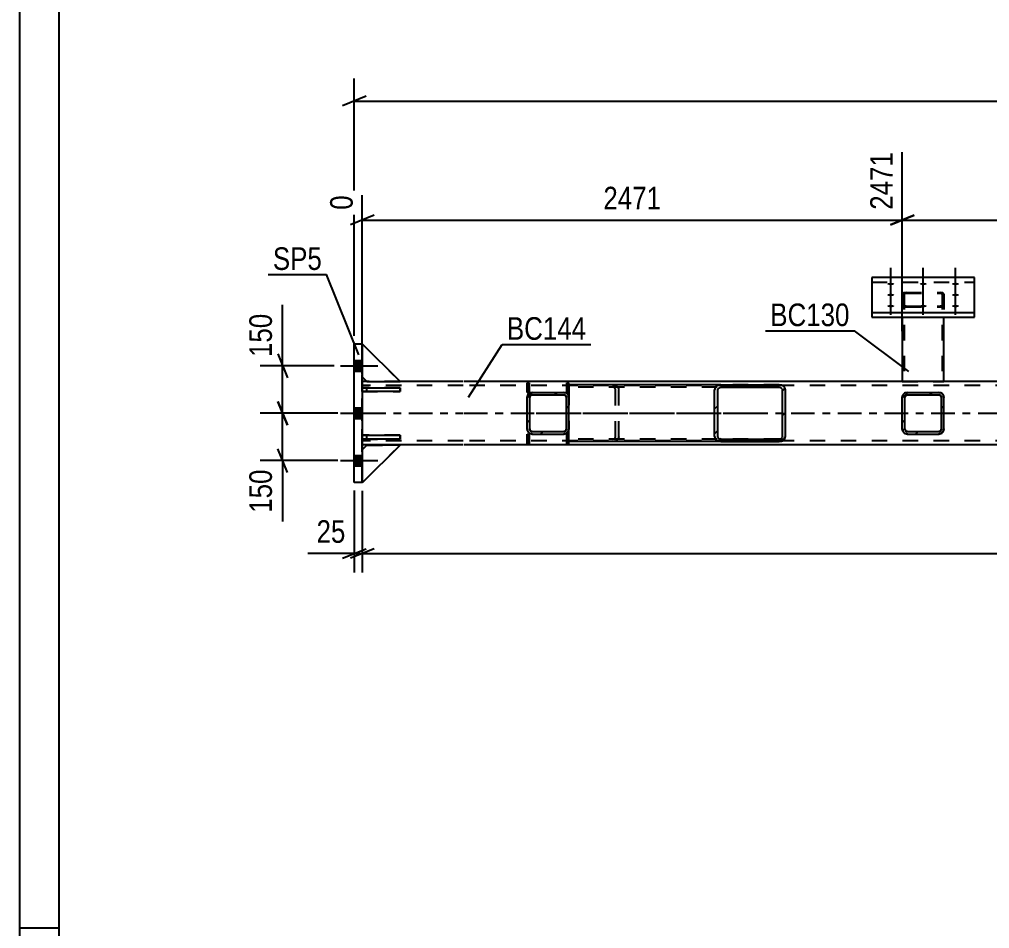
# Model space of a CAD drawing. Header units: millimetres. Extents: x -46 to 795, y -443 to 151.
# Drawn here: x -46.3 to 76.6, y -293.8 to -178.6 of the extents above; entities that cross this region are included whole.
import ezdxf

# ---------------------------------------------------------------- set-up
doc = ezdxf.new("R2010")
doc.units = ezdxf.units.MM
doc.linetypes.add('DXK_LINE_DOT2', pattern=[3.9198, 1.9599, -1.9599])
doc.linetypes.add('DXK_LINE_DOT3', pattern=[5.9187, 2.979, -0.9799, 0.9799, -0.9799])
doc.styles.add('Arial Narrow', font='ARIALN.TTF', dxfattribs={"height": 0.2})

# ---------------------------------------------------------------- blocks, each defined once
blk = doc.blocks.new('Unknown-761550593-1135')
at = {"color": 5, "linetype": 'Continuous'}
for p, q in [((-46.31, 151.28), (-46.31, -442.72)), ((-41.31, 146.28), (-41.31, -437.72)), ((-41.31, -293.72), (-46.31, -293.72))]:
    blk.add_line(p, q, dxfattribs=at)
blk = doc.blocks.new('Part-761550593-5394 - 5370')
at = {"color": 7, "linetype": 'DXK_LINE_DOT2'}
for p, q in [((65.55, -213.33), (65.52, -213.39)), ((65.52, -213.39), (65.52, -216.35)), ((65.66, -213.27), (65.55, -213.33)), ((65.81, -213.24), (65.66, -213.27)), ((65.76, -213.39), (65.78, -213.36)), ((65.76, -213.39), (65.76, -224.5)), ((65.78, -213.36), (65.83, -213.33)), ((66, -213.22), (65.81, -213.24)), ((65.83, -213.33), (65.91, -213.31)), ((65.91, -213.31), (66, -213.31)), ((66, -213.22), (70.32, -213.22)), ((66, -213.31), (70.32, -213.31)), ((70.5, -213.24), (70.32, -213.22)), ((70.32, -213.31), (70.41, -213.31)), ((70.41, -213.31), (70.49, -213.33)), ((70.49, -213.33), (70.54, -213.36)), ((70.66, -213.27), (70.5, -213.24)), ((70.54, -213.36), (70.56, -213.39)), ((70.56, -213.39), (70.56, -224.5)), ((70.76, -213.33), (70.66, -213.27)), ((70.8, -213.39), (70.76, -213.33)), ((70.8, -213.39), (70.8, -216.35)), ((65.52, -214.87), (65.55, -214.93)), ((65.55, -214.93), (65.66, -214.98)), ((65.66, -214.98), (65.81, -215.02)), ((65.78, -214.9), (65.76, -214.87)), ((65.83, -214.92), (65.78, -214.9)), ((65.81, -215.02), (66, -215.03)), ((65.91, -214.94), (65.83, -214.92)), ((66, -214.95), (65.91, -214.94)), ((66, -214.95), (70.32, -214.95)), ((66, -215.03), (70.32, -215.03)), ((70.41, -214.94), (70.32, -214.95)), ((70.32, -215.03), (70.5, -215.02)), ((70.49, -214.92), (70.41, -214.94)), ((70.54, -214.9), (70.49, -214.92)), ((70.5, -215.02), (70.66, -214.98)), ((70.56, -214.87), (70.54, -214.9)), ((70.66, -214.98), (70.76, -214.93)), ((70.76, -214.93), (70.8, -214.87)), ((65.52, -224.5), (70.8, -224.5))]:
    blk.add_line(p, q, dxfattribs=at)
at = {"color": 2, "linetype": 'Continuous'}
for p, q in [((65.52, -216.35), (65.52, -224.5)), ((70.8, -224.5), (70.8, -216.35))]:
    blk.add_line(p, q, dxfattribs=at)
blk = doc.blocks.new('Part-761550593-5396 - 5370')
at = {"linetype": 'Continuous'}
h = blk.add_hatch(dxfattribs=at)
h.set_pattern_fill('', scale=0.7, style=0, pattern_type=0)
h.set_pattern_definition([(45, (50.2324, -232.0514), (-1.57154, 1.57154), [])])
h.paths.add_polyline_path([(49.93, -232.1), (50.23, -232.05), (50.49, -231.91), (50.66, -231.71), (50.72, -231.46), (50.72, -225.54), (50.66, -225.3), (50.49, -225.09), (50.23, -224.95), (49.93, -224.9), (42.55, -224.9), (42.24, -224.95), (41.98, -225.09), (41.81, -225.3), (41.75, -225.54), (41.75, -231.46), (41.81, -231.71), (41.98, -231.91), (42.24, -232.05), (42.55, -232.1)])
h.paths.add_polyline_path([(42.39, -231.76), (42.26, -231.69), (42.18, -231.58), (42.15, -231.46), (42.15, -225.54), (42.18, -225.42), (42.26, -225.31), (42.39, -225.24), (42.55, -225.22), (49.93, -225.22), (50.08, -225.24), (50.21, -225.31), (50.3, -225.42), (50.33, -225.54), (50.33, -231.46), (50.3, -231.58), (50.21, -231.69), (50.08, -231.76), (49.93, -231.78), (42.55, -231.78)])
at = {"color": 2, "linetype": 'Continuous'}
for p, q in [((42.55, -224.9), (23.29, -224.9)), ((23.29, -225.86), (23.29, -226.5)), ((41.81, -225.3), (41.75, -225.54)), ((41.75, -231.46), (41.75, -225.54)), ((42.15, -225.54), (42.18, -225.42)), ((42.15, -231.46), (42.15, -225.54)), ((42.55, -224.9), (42.24, -224.95)), ((42.39, -225.24), (42.55, -225.22)), ((42.55, -224.9), (49.93, -224.9)), ((42.55, -225.22), (49.93, -225.22)), ((50.23, -224.95), (49.93, -224.9)), ((49.93, -225.22), (50.08, -225.24)), ((50.3, -225.42), (50.33, -225.54)), ((50.33, -231.46), (50.33, -225.54)), ((50.72, -225.54), (50.66, -225.3)), ((50.72, -231.46), (50.72, -225.54)), ((23.29, -231.14), (23.29, -230.5)), ((42.55, -232.1), (23.29, -232.1)), ((41.75, -231.46), (41.81, -231.71)), ((42.18, -231.58), (42.15, -231.46)), ((42.24, -232.05), (42.55, -232.1)), ((42.55, -231.78), (42.39, -231.76)), ((42.55, -231.78), (49.93, -231.78)), ((42.55, -232.1), (49.93, -232.1)), ((50.08, -231.76), (49.93, -231.78)), ((49.93, -232.1), (50.23, -232.05)), ((50.33, -231.46), (50.3, -231.58)), ((50.66, -231.71), (50.72, -231.46))]:
    blk.add_line(p, q, dxfattribs=at)
at = {"color": 7, "linetype": 'DXK_LINE_DOT2'}
for p, q in [((23.29, -224.9), (23.29, -225.86)), ((49.93, -225.22), (23.29, -225.22)), ((23.29, -225.54), (23.29, -230.5)), ((28.81, -224.9), (29.12, -224.95)), ((28.96, -225.24), (28.81, -225.22)), ((29.21, -225.54), (29.18, -225.42)), ((29.21, -231.46), (29.21, -225.54)), ((29.55, -225.3), (29.61, -225.54)), ((29.61, -231.46), (29.61, -225.54)), ((49.93, -224.9), (42.55, -224.9)), ((23.29, -230.5), (23.29, -226.5)), ((23.29, -232.1), (23.29, -231.14)), ((49.93, -231.78), (23.29, -231.78)), ((28.81, -231.78), (28.96, -231.76)), ((29.12, -232.05), (28.81, -232.1)), ((29.18, -231.58), (29.21, -231.46)), ((29.61, -231.46), (29.55, -231.71)), ((49.93, -232.1), (42.55, -232.1))]:
    blk.add_line(p, q, dxfattribs=at)
at = {"color": 7, "linetype": 'DXK_LINE_DOT3'}
blk.add_line((19.15, -228.5), (46.24, -228.5), dxfattribs=at)
at = {"color": 7, "linetype": 'DXK_LINE_DOT2'}
for centre, radius, start, end in [((28.86, -225.6), 0.369, 29.251, 73.2822), ((28.9, -225.66), 0.738, 29.251, 73.2822), ((28.86, -231.4), 0.369, 286.7178, 330.749), ((28.9, -231.34), 0.738, 286.7178, 330.749)]:
    blk.add_arc(centre, radius, start, end, dxfattribs=at)
at = {"color": 2, "linetype": 'Continuous'}
for centre, radius, start, end in [((42.45, -225.66), 0.738, 106.7178, 150.749), ((42.5, -225.6), 0.369, 106.7178, 150.749), ((49.97, -225.6), 0.369, 29.251, 73.2822), ((50.02, -225.66), 0.738, 29.251, 73.2822), ((42.45, -231.34), 0.738, 209.251, 253.2822), ((42.5, -231.4), 0.369, 209.251, 253.2822), ((49.97, -231.4), 0.369, 286.7178, 330.749), ((50.02, -231.34), 0.738, 286.7178, 330.749)]:
    blk.add_arc(centre, radius, start, end, dxfattribs=at)
blk = doc.blocks.new('Bolt-761550593-5380 - 5370')
at = {"linetype": 'Continuous'}
for points in [[(64.06, -212.27), (63.97, -212.27), (63.88, -212.26), (63.8, -212.24), (63.73, -212.22), (63.68, -212.2), (63.64, -212.17), (63.62, -212.14), (63.62, -212.11), (63.64, -212.08), (63.68, -212.05), (63.73, -212.02), (63.8, -212), (63.88, -211.99), (63.97, -211.98), (64.06, -211.97), (64.15, -211.98), (64.24, -211.99), (64.32, -212), (64.38, -212.02), (64.44, -212.05), (64.48, -212.08), (64.5, -212.11), (64.5, -212.14), (64.48, -212.17), (64.44, -212.2), (64.38, -212.22), (64.32, -212.24), (64.24, -212.26), (64.15, -212.27)], [(68.18, -212.27), (68.09, -212.27), (68, -212.26), (67.92, -212.24), (67.85, -212.22), (67.8, -212.2), (67.76, -212.17), (67.74, -212.14), (67.74, -212.11), (67.76, -212.08), (67.8, -212.05), (67.85, -212.02), (67.92, -212), (68, -211.99), (68.09, -211.98), (68.18, -211.97), (68.27, -211.98), (68.36, -211.99), (68.44, -212), (68.5, -212.02), (68.56, -212.05), (68.6, -212.08), (68.62, -212.11), (68.62, -212.14), (68.6, -212.17), (68.56, -212.2), (68.5, -212.22), (68.44, -212.24), (68.36, -212.26), (68.27, -212.27)], [(72.26, -212.27), (72.17, -212.27), (72.08, -212.26), (72, -212.24), (71.93, -212.22), (71.88, -212.2), (71.84, -212.17), (71.82, -212.14), (71.82, -212.11), (71.84, -212.08), (71.88, -212.05), (71.93, -212.02), (72, -212), (72.08, -211.99), (72.17, -211.98), (72.26, -211.97), (72.35, -211.98), (72.44, -211.99), (72.52, -212), (72.58, -212.02), (72.64, -212.05), (72.68, -212.08), (72.7, -212.11), (72.7, -212.14), (72.68, -212.17), (72.64, -212.2), (72.58, -212.22), (72.52, -212.24), (72.44, -212.26), (72.35, -212.27)], [(64.06, -213.67), (63.97, -213.67), (63.88, -213.66), (63.8, -213.64), (63.73, -213.62), (63.68, -213.59), (63.64, -213.57), (63.62, -213.53), (63.62, -213.5), (63.64, -213.47), (63.68, -213.44), (63.73, -213.42), (63.8, -213.4), (63.88, -213.38), (63.97, -213.37), (64.06, -213.37), (64.15, -213.37), (64.24, -213.38), (64.32, -213.4), (64.38, -213.42), (64.44, -213.44), (64.48, -213.47), (64.5, -213.5), (64.5, -213.53), (64.48, -213.57), (64.44, -213.59), (64.38, -213.62), (64.32, -213.64), (64.24, -213.66), (64.15, -213.67)], [(72.26, -213.67), (72.17, -213.67), (72.08, -213.66), (72, -213.64), (71.93, -213.62), (71.88, -213.59), (71.84, -213.57), (71.82, -213.53), (71.82, -213.5), (71.84, -213.47), (71.88, -213.44), (71.93, -213.42), (72, -213.4), (72.08, -213.38), (72.17, -213.37), (72.26, -213.37), (72.35, -213.37), (72.44, -213.38), (72.52, -213.4), (72.58, -213.42), (72.64, -213.44), (72.68, -213.47), (72.7, -213.5), (72.7, -213.53), (72.68, -213.57), (72.64, -213.59), (72.58, -213.62), (72.52, -213.64), (72.44, -213.66), (72.35, -213.67)], [(64.06, -215.08), (63.97, -215.08), (63.88, -215.07), (63.8, -215.05), (63.73, -215.03), (63.68, -215), (63.64, -214.97), (63.62, -214.94), (63.62, -214.91), (63.64, -214.88), (63.68, -214.85), (63.73, -214.83), (63.8, -214.81), (63.88, -214.79), (63.97, -214.78), (64.06, -214.78), (64.15, -214.78), (64.24, -214.79), (64.32, -214.81), (64.38, -214.83), (64.44, -214.85), (64.48, -214.88), (64.5, -214.91), (64.5, -214.94), (64.48, -214.97), (64.44, -215), (64.38, -215.03), (64.32, -215.05), (64.24, -215.07), (64.15, -215.08)], [(68.18, -215.08), (68.09, -215.08), (68, -215.07), (67.92, -215.05), (67.85, -215.03), (67.8, -215), (67.76, -214.97), (67.74, -214.94), (67.74, -214.91), (67.76, -214.88), (67.8, -214.85), (67.85, -214.83), (67.92, -214.81), (68, -214.79), (68.09, -214.78), (68.18, -214.78), (68.27, -214.78), (68.36, -214.79), (68.44, -214.81), (68.5, -214.83), (68.56, -214.85), (68.6, -214.88), (68.62, -214.91), (68.62, -214.94), (68.6, -214.97), (68.56, -215), (68.5, -215.03), (68.44, -215.05), (68.36, -215.07), (68.27, -215.08)], [(72.26, -215.08), (72.17, -215.08), (72.08, -215.07), (72, -215.05), (71.93, -215.03), (71.88, -215), (71.84, -214.97), (71.82, -214.94), (71.82, -214.91), (71.84, -214.88), (71.88, -214.85), (71.93, -214.83), (72, -214.81), (72.08, -214.79), (72.17, -214.78), (72.26, -214.78), (72.35, -214.78), (72.44, -214.79), (72.52, -214.81), (72.58, -214.83), (72.64, -214.85), (72.68, -214.88), (72.7, -214.91), (72.7, -214.94), (72.68, -214.97), (72.64, -215), (72.58, -215.03), (72.52, -215.05), (72.44, -215.07), (72.35, -215.08)]]:
    blk.add_hatch(color=1, dxfattribs=at).paths.add_polyline_path(points)
at = {"color": 1, "linetype": 'Continuous'}
for p, q in [((64.06, -213.21), (64.06, -210.09)), ((68.18, -213.21), (68.18, -210.09)), ((72.26, -213.21), (72.26, -210.09)), ((64.06, -214.61), (64.06, -211.49)), ((72.26, -214.61), (72.26, -211.49)), ((64.06, -216.02), (64.06, -212.9)), ((68.18, -216.02), (68.18, -212.9)), ((72.26, -216.02), (72.26, -212.9))]:
    blk.add_line(p, q, dxfattribs=at)
blk = doc.blocks.new('Part-761550593-5381 - 5370')
at = {"color": 2, "linetype": 'Continuous'}
for p, q in [((74.66, -211.3), (61.66, -211.3)), ((61.66, -211.3), (61.66, -216.35)), ((74.66, -216.35), (74.66, -211.3)), ((61.66, -215.75), (74.66, -215.75)), ((61.66, -216.35), (74.66, -216.35))]:
    blk.add_line(p, q, dxfattribs=at)
at = {"color": 7, "linetype": 'DXK_LINE_DOT2'}
blk.add_line((61.66, -211.9), (74.66, -211.9), dxfattribs=at)
blk = doc.blocks.new('Part-761550593-5395 - 5370')
at = {"linetype": 'Continuous'}
h = blk.add_hatch(dxfattribs=at)
h.set_pattern_fill('', scale=0.7, style=0, pattern_type=0)
h.set_pattern_definition([(45, (22.8995, -231.0914), (-1.57154, 1.57154), [])])
h.paths.add_polyline_path([(22.65, -231.14), (22.9, -231.09), (23.11, -230.95), (23.25, -230.75), (23.29, -230.5), (23.29, -226.5), (23.25, -226.26), (23.11, -226.05), (22.9, -225.91), (22.65, -225.86), (18.65, -225.86), (18.41, -225.91), (18.2, -226.05), (18.06, -226.26), (18.01, -226.5), (18.01, -230.5), (18.06, -230.75), (18.2, -230.95), (18.41, -231.09), (18.65, -231.14)])
h.paths.add_polyline_path([(18.53, -230.8), (18.43, -230.73), (18.36, -230.62), (18.33, -230.5), (18.33, -226.5), (18.36, -226.38), (18.43, -226.27), (18.53, -226.2), (18.65, -226.18), (22.65, -226.18), (22.78, -226.2), (22.88, -226.27), (22.95, -226.38), (22.97, -226.5), (22.97, -230.5), (22.95, -230.62), (22.88, -230.73), (22.78, -230.8), (22.65, -230.82), (18.65, -230.82)])
at = {"color": 7, "linetype": 'DXK_LINE_DOT2'}
for p, q in [((18.41, -225.91), (18.65, -225.86)), ((18.65, -225.86), (22.65, -225.86)), ((22.65, -225.86), (22.9, -225.91)), ((18.01, -226.5), (18.06, -226.26)), ((18.01, -230.5), (18.01, -226.5)), ((18.36, -226.38), (18.33, -226.5)), ((18.33, -230.5), (18.33, -226.5)), ((18.65, -226.18), (18.53, -226.2)), ((18.65, -226.18), (22.65, -226.18)), ((22.78, -226.2), (22.65, -226.18)), ((22.97, -226.5), (22.95, -226.38)), ((22.97, -230.5), (22.97, -226.5)), ((23.25, -226.26), (23.29, -226.5)), ((23.29, -230.5), (23.29, -226.5)), ((18.06, -230.75), (18.01, -230.5)), ((18.33, -230.5), (18.36, -230.62)), ((18.53, -230.8), (18.65, -230.82)), ((18.65, -230.82), (22.65, -230.82)), ((22.65, -230.82), (22.78, -230.8)), ((22.95, -230.62), (22.97, -230.5)), ((23.29, -230.5), (23.25, -230.75)), ((18.65, -231.14), (18.41, -231.09)), ((18.65, -231.14), (22.65, -231.14)), ((22.9, -231.09), (22.65, -231.14))]:
    blk.add_line(p, q, dxfattribs=at)
at = {"color": 2, "linetype": 'Continuous'}
for p, q in [((18.65, -225.86), (18.41, -225.91)), ((18.65, -225.86), (22.65, -225.86)), ((22.9, -225.91), (22.65, -225.86)), ((18.06, -226.26), (18.01, -226.5)), ((18.01, -230.5), (18.01, -226.5)), ((18.33, -226.5), (18.36, -226.38)), ((18.33, -230.5), (18.33, -226.5)), ((18.53, -226.2), (18.65, -226.18)), ((18.65, -226.18), (22.65, -226.18)), ((22.65, -226.18), (22.78, -226.2)), ((22.95, -226.38), (22.97, -226.5)), ((22.97, -230.5), (22.97, -226.5)), ((23.29, -226.5), (23.25, -226.26)), ((23.29, -230.5), (23.29, -226.5)), ((18.01, -230.5), (18.06, -230.75)), ((18.36, -230.62), (18.33, -230.5)), ((18.65, -230.82), (18.53, -230.8)), ((18.65, -230.82), (22.65, -230.82)), ((22.78, -230.8), (22.65, -230.82)), ((22.97, -230.5), (22.95, -230.62)), ((23.25, -230.75), (23.29, -230.5)), ((18.41, -231.09), (18.65, -231.14)), ((18.65, -231.14), (22.65, -231.14)), ((22.65, -231.14), (22.9, -231.09))]:
    blk.add_line(p, q, dxfattribs=at)
at = {"color": 7, "linetype": 'DXK_LINE_DOT3'}
blk.add_line((20.65, -228.5), (20.65, -228.5), dxfattribs=at)
at = {"color": 7, "linetype": 'DXK_LINE_DOT2'}
for centre, radius, start, end in [((18.65, -226.5), 0.64, 112.5, 157.5), ((22.65, -226.5), 0.64, 22.5, 67.5), ((18.65, -226.5), 0.32, 112.5, 157.5), ((22.65, -226.5), 0.32, 22.5, 67.5), ((18.65, -230.5), 0.64, 202.5, 247.5), ((18.65, -230.5), 0.32, 202.5, 247.5), ((22.65, -230.5), 0.32, 292.5, 337.5), ((22.65, -230.5), 0.64, 292.5, 337.5)]:
    blk.add_arc(centre, radius, start, end, dxfattribs=at)
at = {"color": 2, "linetype": 'Continuous'}
for centre, radius, start, end in [((18.65, -226.5), 0.64, 112.5, 157.5), ((22.65, -226.5), 0.64, 22.5, 67.5), ((18.65, -226.5), 0.32, 112.5, 157.5), ((22.65, -226.5), 0.32, 22.5, 67.5), ((18.65, -230.5), 0.64, 202.5, 247.5), ((18.65, -230.5), 0.32, 202.5, 247.5), ((22.65, -230.5), 0.32, 292.5, 337.5), ((22.65, -230.5), 0.64, 292.5, 337.5)]:
    blk.add_arc(centre, radius, start, end, dxfattribs=at)
blk = doc.blocks.new('Bolt-761550593-5539 - 5370')
at = {"linetype": 'Continuous'}
for points in [[(-2.89, -223.16), (-2.89, -221.84), (-3.89, -221.84), (-3.89, -223.16)], [(-2.89, -223.16), (-2.89, -221.84), (-3.89, -221.84), (-3.89, -223.16)], [(-2.89, -223.16), (-2.89, -221.84), (-3.89, -221.84), (-3.89, -223.16)], [(-2.89, -223.16), (-2.89, -221.84), (-3.89, -221.84), (-3.89, -223.16)], [(-2.89, -229.16), (-2.89, -227.84), (-3.89, -227.84), (-3.89, -229.16)], [(-2.89, -229.16), (-2.89, -227.84), (-3.89, -227.84), (-3.89, -229.16)], [(-2.89, -235.16), (-2.89, -233.84), (-3.89, -233.84), (-3.89, -235.16)], [(-2.89, -235.16), (-2.89, -233.84), (-3.89, -233.84), (-3.89, -235.16)], [(-2.89, -235.16), (-2.89, -233.84), (-3.89, -233.84), (-3.89, -235.16)], [(-2.89, -235.16), (-2.89, -233.84), (-3.89, -233.84), (-3.89, -235.16)]]:
    blk.add_hatch(color=1, dxfattribs=at).paths.add_polyline_path(points)
at = {"color": 1, "linetype": 'Continuous'}
for p, q in [((-3.89, -221.84), (-2.89, -221.84)), ((-3.89, -221.84), (-2.89, -221.84)), ((-3.89, -221.84), (-2.89, -221.84)), ((-3.89, -221.84), (-2.89, -221.84)), ((-5.65, -222.5), (-0.89, -222.5)), ((-5.65, -222.5), (-0.89, -222.5)), ((-5.65, -222.5), (-0.89, -222.5)), ((-5.65, -222.5), (-0.89, -222.5)), ((-3.89, -223.16), (-2.89, -223.16)), ((-3.89, -223.16), (-2.89, -223.16)), ((-3.89, -223.16), (-2.89, -223.16)), ((-3.89, -223.16), (-2.89, -223.16)), ((-5.65, -228.5), (-0.89, -228.5)), ((-5.65, -228.5), (-0.89, -228.5)), ((-3.89, -227.84), (-2.89, -227.84)), ((-3.89, -227.84), (-2.89, -227.84)), ((-3.89, -229.16), (-2.89, -229.16)), ((-3.89, -229.16), (-2.89, -229.16)), ((-5.65, -234.5), (-0.89, -234.5)), ((-5.65, -234.5), (-0.89, -234.5)), ((-5.65, -234.5), (-0.89, -234.5)), ((-5.65, -234.5), (-0.89, -234.5)), ((-3.89, -233.84), (-2.89, -233.84)), ((-3.89, -233.84), (-2.89, -233.84)), ((-3.89, -233.84), (-2.89, -233.84)), ((-3.89, -233.84), (-2.89, -233.84)), ((-3.89, -235.16), (-2.89, -235.16)), ((-3.89, -235.16), (-2.89, -235.16)), ((-3.89, -235.16), (-2.89, -235.16)), ((-3.89, -235.16), (-2.89, -235.16))]:
    blk.add_line(p, q, dxfattribs=at)
blk = doc.blocks.new('Part-761550593-5411 - 5370')
at = {"color": 7, "linetype": 'DXK_LINE_DOT2'}
for p, q in [((1.91, -224.5), (-2.89, -219.7)), ((-2.89, -219.7), (-2.89, -223.9)), ((-2.89, -223.9), (-2.29, -224.5)), ((-2.29, -224.5), (1.91, -224.5))]:
    blk.add_line(p, q, dxfattribs=at)
blk = doc.blocks.new('Part-761550593-5414 - 5370')
at = {"color": 2, "linetype": 'Continuous'}
for p, q in [((1.91, -224.5), (-2.89, -219.7)), ((-2.89, -223.9), (-2.29, -224.5)), ((-2.29, -224.5), (1.91, -224.5))]:
    blk.add_line(p, q, dxfattribs=at)
at = {"color": 7, "linetype": 'DXK_LINE_DOT2'}
blk.add_line((-2.89, -219.7), (-2.89, -223.9), dxfattribs=at)
blk = doc.blocks.new('Part-761550593-5481 - 5370')
at = {"color": 2, "linetype": 'Continuous'}
for p, q in [((23.05, -232.34), (23.05, -231.14)), ((23.29, -231.14), (23.05, -231.14)), ((23.05, -232.34), (23.05, -231.14)), ((23.29, -232.34), (23.29, -231.14)), ((23.29, -232.34), (23.05, -232.34))]:
    blk.add_line(p, q, dxfattribs=at)
at = {"color": 7, "linetype": 'DXK_LINE_DOT2'}
for p, q in [((23.05, -231.14), (23.05, -231.14)), ((23.29, -232.34), (23.29, -231.14)), ((23.05, -232.34), (23.05, -232.34))]:
    blk.add_line(p, q, dxfattribs=at)
blk = doc.blocks.new('Part-761550593-5417 - 5370')
at = {"color": 7, "linetype": 'DXK_LINE_DOT2'}
for p, q in [((1.91, -224.5), (-2.89, -219.7)), ((-2.89, -219.7), (-2.89, -223.9)), ((-2.89, -223.9), (-2.29, -224.5)), ((-2.29, -224.5), (1.91, -224.5))]:
    blk.add_line(p, q, dxfattribs=at)
blk = doc.blocks.new('Part-761550593-5484 - 5370')
at = {"color": 2, "linetype": 'Continuous'}
for p, q in [((23.29, -224.66), (23.05, -224.66)), ((23.05, -225.86), (23.05, -224.66)), ((23.05, -225.86), (23.05, -224.66)), ((23.29, -225.86), (23.29, -224.66)), ((23.29, -225.86), (23.05, -225.86))]:
    blk.add_line(p, q, dxfattribs=at)
at = {"color": 7, "linetype": 'DXK_LINE_DOT2'}
for p, q in [((23.05, -224.66), (23.05, -224.66)), ((23.29, -225.86), (23.29, -224.66)), ((23.05, -225.86), (23.05, -225.86))]:
    blk.add_line(p, q, dxfattribs=at)
blk = doc.blocks.new('Part-761550593-5420 - 5370')
at = {"color": 7, "linetype": 'DXK_LINE_DOT2'}
for p, q in [((-2.89, -233.13), (-2.29, -232.53)), ((1.91, -232.53), (-2.89, -237.33)), ((-2.89, -237.33), (-2.89, -233.13)), ((-2.29, -232.53), (1.91, -232.53))]:
    blk.add_line(p, q, dxfattribs=at)
blk = doc.blocks.new('Part-761550593-5423 - 5370')
at = {"color": 2, "linetype": 'Continuous'}
for p, q in [((-2.89, -233.13), (-2.29, -232.53)), ((1.91, -232.53), (-2.89, -237.33)), ((1.91, -232.53), (-2.29, -232.53)), ((-2.89, -237.33), (-2.89, -237.3))]:
    blk.add_line(p, q, dxfattribs=at)
at = {"color": 7, "linetype": 'DXK_LINE_DOT2'}
blk.add_line((-2.89, -237.3), (-2.89, -233.13), dxfattribs=at)
blk = doc.blocks.new('Part-761550593-5426 - 5370')
at = {"color": 7, "linetype": 'DXK_LINE_DOT2'}
for p, q in [((-2.89, -233.13), (-2.29, -232.53)), ((1.91, -232.53), (-2.89, -237.33)), ((-2.89, -237.33), (-2.89, -233.13)), ((-2.29, -232.53), (1.91, -232.53))]:
    blk.add_line(p, q, dxfattribs=at)
blk = doc.blocks.new('Part-761550593-5427 - 5370')
at = {"color": 2, "linetype": 'Continuous'}
for p, q in [((-2.89, -231.29), (1.91, -231.29)), ((-2.89, -231.77), (-2.89, -231.29)), ((1.91, -231.77), (-2.89, -231.77)), ((1.91, -231.29), (1.91, -231.77))]:
    blk.add_line(p, q, dxfattribs=at)
at = {"color": 7, "linetype": 'DXK_LINE_DOT2'}
blk.add_line((-2.29, -231.77), (-2.29, -231.29), dxfattribs=at)
blk = doc.blocks.new('Part-761550593-5428 - 5370')
at = {"color": 2, "linetype": 'Continuous'}
for p, q in [((-2.89, -225.29), (1.91, -225.29)), ((-2.89, -225.77), (-2.89, -225.29)), ((1.91, -225.77), (-2.89, -225.77)), ((1.91, -225.29), (1.91, -225.77))]:
    blk.add_line(p, q, dxfattribs=at)
at = {"color": 7, "linetype": 'DXK_LINE_DOT2'}
blk.add_line((-2.29, -225.77), (-2.29, -225.29), dxfattribs=at)
blk = doc.blocks.new('Part-761550593-5429 - 5370')
at = {"color": 7, "linetype": 'DXK_LINE_DOT2'}
for p, q in [((1.91, -231.29), (-2.89, -231.29)), ((-2.89, -231.29), (-2.89, -231.77)), ((-2.89, -231.77), (1.91, -231.77)), ((-2.29, -231.77), (-2.29, -231.29)), ((1.91, -231.77), (1.91, -231.29))]:
    blk.add_line(p, q, dxfattribs=at)
blk = doc.blocks.new('Part-761550593-5430 - 5370')
at = {"color": 7, "linetype": 'DXK_LINE_DOT2'}
for p, q in [((1.91, -225.29), (-2.89, -225.29)), ((-2.89, -225.29), (-2.89, -225.77)), ((-2.89, -225.77), (1.91, -225.77)), ((-2.29, -225.77), (-2.29, -225.29)), ((1.91, -225.77), (1.91, -225.29))]:
    blk.add_line(p, q, dxfattribs=at)
blk = doc.blocks.new('Part-761550593-5436 - 5370')
at = {"color": 2, "linetype": 'Continuous'}
for p, q in [((-3.89, -219.7), (-2.89, -219.7)), ((-3.89, -237.3), (-3.89, -219.7)), ((-2.89, -219.7), (-2.89, -237.3)), ((-2.89, -237.3), (-3.89, -237.3))]:
    blk.add_line(p, q, dxfattribs=at)
at = {"color": 7, "linetype": 'DXK_LINE_DOT2'}
for p, q in [((-3.89, -237.3), (-3.89, -219.7)), ((-2.89, -237.3), (-2.89, -219.7))]:
    blk.add_line(p, q, dxfattribs=at)
blk = doc.blocks.new('Part-761550593-5501 - 5370')
at = {"color": 2, "linetype": 'Continuous'}
for p, q in [((-2.29, -224.5), (-2.89, -224.5)), ((9.91, -224.5), (1.91, -224.5)), ((544.86, -224.5), (10.01, -224.5)), ((9.91, -232.5), (-2.89, -232.5)), ((549.66, -232.5), (10.01, -232.5))]:
    blk.add_line(p, q, dxfattribs=at)
at = {"color": 7, "linetype": 'DXK_LINE_DOT2'}
for p, q in [((-2.89, -232.5), (-2.89, -224.5)), ((1.91, -224.5), (-2.29, -224.5)), ((9.91, -224.98), (-2.89, -224.98)), ((549.66, -224.98), (10.01, -224.98)), ((9.91, -232.02), (-2.89, -232.02)), ((549.66, -232.02), (10.01, -232.02))]:
    blk.add_line(p, q, dxfattribs=at)
at = {"color": 7, "linetype": 'DXK_LINE_DOT3'}
for p, q in [((-2.89, -228.5), (9.91, -228.5)), ((10.01, -228.5), (549.66, -228.5))]:
    blk.add_line(p, q, dxfattribs=at)
blk = doc.blocks.new('Part-761550593-5455 - 5370')
at = {"linetype": 'Continuous'}
h = blk.add_hatch(dxfattribs=at)
h.set_pattern_fill('', scale=0.7, style=0, pattern_type=0)
h.set_pattern_definition([(45, (70.4026, -231.0914), (-1.57154, 1.57154), [])])
h.paths.add_polyline_path([(70.16, -231.14), (70.4, -231.09), (70.61, -230.95), (70.75, -230.75), (70.8, -230.5), (70.8, -226.5), (70.75, -226.26), (70.61, -226.05), (70.4, -225.91), (70.16, -225.86), (66.16, -225.86), (65.91, -225.91), (65.71, -226.05), (65.57, -226.26), (65.52, -226.5), (65.52, -230.5), (65.57, -230.75), (65.71, -230.95), (65.91, -231.09), (66.16, -231.14)])
h.paths.add_polyline_path([(66.04, -230.8), (65.93, -230.73), (65.86, -230.62), (65.84, -230.5), (65.84, -226.5), (65.86, -226.38), (65.93, -226.27), (66.04, -226.2), (66.16, -226.18), (70.16, -226.18), (70.28, -226.2), (70.38, -226.27), (70.45, -226.38), (70.48, -226.5), (70.48, -230.5), (70.45, -230.62), (70.38, -230.73), (70.28, -230.8), (70.16, -230.82), (66.16, -230.82)])
at = {"color": 7, "linetype": 'DXK_LINE_DOT2'}
for p, q in [((65.91, -225.91), (66.16, -225.86)), ((66.16, -225.86), (70.16, -225.86)), ((70.16, -225.86), (70.4, -225.91)), ((65.52, -226.5), (65.57, -226.26)), ((65.52, -230.5), (65.52, -226.5)), ((65.86, -226.38), (65.84, -226.5)), ((65.84, -230.5), (65.84, -226.5)), ((66.16, -226.18), (66.04, -226.2)), ((66.16, -226.18), (70.16, -226.18)), ((70.28, -226.2), (70.16, -226.18)), ((70.48, -226.5), (70.45, -226.38)), ((70.48, -230.5), (70.48, -226.5)), ((70.75, -226.26), (70.8, -226.5)), ((70.8, -230.5), (70.8, -226.5)), ((65.57, -230.75), (65.52, -230.5)), ((65.84, -230.5), (65.86, -230.62)), ((66.04, -230.8), (66.16, -230.82)), ((66.16, -230.82), (70.16, -230.82)), ((70.16, -230.82), (70.28, -230.8)), ((70.45, -230.62), (70.48, -230.5)), ((70.8, -230.5), (70.75, -230.75)), ((66.16, -231.14), (65.91, -231.09)), ((66.16, -231.14), (70.16, -231.14)), ((70.4, -231.09), (70.16, -231.14))]:
    blk.add_line(p, q, dxfattribs=at)
at = {"color": 2, "linetype": 'Continuous'}
for p, q in [((66.16, -225.86), (65.91, -225.91)), ((66.16, -225.86), (70.16, -225.86)), ((70.4, -225.91), (70.16, -225.86)), ((65.57, -226.26), (65.52, -226.5)), ((65.52, -230.5), (65.52, -226.5)), ((65.84, -226.5), (65.86, -226.38)), ((65.84, -230.5), (65.84, -226.5)), ((66.04, -226.2), (66.16, -226.18)), ((66.16, -226.18), (70.16, -226.18)), ((70.16, -226.18), (70.28, -226.2)), ((70.45, -226.38), (70.48, -226.5)), ((70.48, -230.5), (70.48, -226.5)), ((70.8, -226.5), (70.75, -226.26)), ((70.8, -230.5), (70.8, -226.5)), ((65.52, -230.5), (65.57, -230.75)), ((65.86, -230.62), (65.84, -230.5)), ((66.16, -230.82), (66.04, -230.8)), ((66.16, -230.82), (70.16, -230.82)), ((70.28, -230.8), (70.16, -230.82)), ((70.48, -230.5), (70.45, -230.62)), ((70.75, -230.75), (70.8, -230.5)), ((65.91, -231.09), (66.16, -231.14)), ((66.16, -231.14), (70.16, -231.14)), ((70.16, -231.14), (70.4, -231.09))]:
    blk.add_line(p, q, dxfattribs=at)
at = {"color": 7, "linetype": 'DXK_LINE_DOT2'}
for centre, radius, start, end in [((66.16, -226.5), 0.64, 112.5, 157.5), ((70.16, -226.5), 0.64, 22.5, 67.5), ((66.16, -226.5), 0.32, 112.5, 157.5), ((70.16, -226.5), 0.32, 22.5, 67.5), ((66.16, -230.5), 0.64, 202.5, 247.5), ((66.16, -230.5), 0.32, 202.5, 247.5), ((70.16, -230.5), 0.32, 292.5, 337.5), ((70.16, -230.5), 0.64, 292.5, 337.5)]:
    blk.add_arc(centre, radius, start, end, dxfattribs=at)
at = {"color": 2, "linetype": 'Continuous'}
for centre, radius, start, end in [((66.16, -226.5), 0.64, 112.5, 157.5), ((70.16, -226.5), 0.64, 22.5, 67.5), ((66.16, -226.5), 0.32, 112.5, 157.5), ((70.16, -226.5), 0.32, 22.5, 67.5), ((66.16, -230.5), 0.64, 202.5, 247.5), ((66.16, -230.5), 0.32, 202.5, 247.5), ((70.16, -230.5), 0.32, 292.5, 337.5), ((70.16, -230.5), 0.64, 292.5, 337.5)]:
    blk.add_arc(centre, radius, start, end, dxfattribs=at)
blk = doc.blocks.new('Part-761550593-5485 - 5370')
at = {"color": 2, "linetype": 'Continuous'}
for p, q in [((18.01, -231.14), (18.01, -231.14)), ((18.01, -231.14), (18.01, -232.34)), ((18.01, -231.14), (18.25, -231.14)), ((18.25, -231.14), (18.25, -231.14)), ((18.25, -231.14), (18.25, -232.34)), ((18.25, -232.34), (18.01, -232.34)), ((18.25, -232.34), (18.25, -232.34))]:
    blk.add_line(p, q, dxfattribs=at)
at = {"color": 7, "linetype": 'DXK_LINE_DOT2'}
for p, q in [((18.01, -232.34), (18.01, -231.14)), ((18.25, -231.14), (18.25, -232.34))]:
    blk.add_line(p, q, dxfattribs=at)
blk = doc.blocks.new('Part-761550593-5488 - 5370')
at = {"color": 2, "linetype": 'Continuous'}
for p, q in [((18.01, -224.66), (18.01, -224.66)), ((18.01, -224.66), (18.25, -224.66)), ((18.01, -225.86), (18.01, -224.66)), ((18.25, -224.66), (18.25, -224.66)), ((18.25, -225.86), (18.25, -224.66)), ((18.01, -225.86), (18.25, -225.86)), ((18.25, -225.86), (18.25, -225.86))]:
    blk.add_line(p, q, dxfattribs=at)
at = {"color": 7, "linetype": 'DXK_LINE_DOT2'}
for p, q in [((18.01, -225.86), (18.01, -224.66)), ((18.25, -224.66), (18.25, -225.86)), ((18.25, -225.86), (18.25, -225.86))]:
    blk.add_line(p, q, dxfattribs=at)
blk = doc.blocks.new('StraightDimension-761550593-5560 - 5370')
at = {"color": 7, "linetype": 'Continuous'}
for p, q in [((-3.89, -218.7), (-3.89, -186.1)), ((-2.39, -188.35), (-5.39, -189.55)), ((-3.89, -188.95), (550.66, -188.95))]:
    blk.add_line(p, q, dxfattribs=at)
blk = doc.blocks.new('StraightDimension-761550593-5578 - 5370')
at = {"color": 7, "linetype": 'Continuous'}
for p, q in [((-12.97, -222.5), (-12.97, -214.77)), ((-12.97, -222.5), (-12.97, -214.77)), ((-13.57, -221), (-12.37, -224)), ((-6.43, -222.5), (-15.82, -222.5)), ((-12.97, -228.5), (-12.97, -222.5)), ((-12.37, -230), (-13.57, -227)), ((-5.98, -228.5), (-15.82, -228.5))]:
    blk.add_line(p, q, dxfattribs=at)
at = {"color": 0}
blk.add_wipeout([(-13.72, -215.29), (-17.92, -215.29), (-17.92, -221.98), (-13.72, -221.98)], dxfattribs=at)
at = {"color": 3, "style": 'Arial Narrow'}
blk.add_text('150', height=2.863, rotation=90.0002, dxfattribs=at).set_placement((-14.32, -221.38))
blk = doc.blocks.new('StraightDimension-761550593-5588 - 5370')
at = {"color": 7, "linetype": 'Continuous'}
for p, q in [((-13.57, -227), (-12.37, -230)), ((-5.98, -228.5), (-15.82, -228.5)), ((-12.97, -234.5), (-12.97, -228.5)), ((-12.37, -236), (-13.57, -233)), ((-5.98, -234.5), (-15.82, -234.5)), ((-12.97, -234.5), (-12.97, -242.23)), ((-12.97, -234.5), (-12.97, -242.23))]:
    blk.add_line(p, q, dxfattribs=at)
at = {"color": 0}
blk.add_wipeout([(-13.72, -235.03), (-17.92, -235.03), (-17.92, -241.71), (-13.72, -241.71)], dxfattribs=at)
at = {"color": 3, "style": 'Arial Narrow'}
blk.add_text('150', height=2.863, rotation=90.0002, dxfattribs=at).set_placement((-14.32, -241.11))
blk = doc.blocks.new('StraightDimension-761550593-13148 - 5370')
at = {"color": 7, "linetype": 'Continuous'}
for p, q in [((65.52, -218.11), (65.52, -195.42)), ((208.02, -222.18), (208.02, -195.42)), ((67.02, -203.43), (64.02, -204.63)), ((206.52, -204.63), (209.52, -203.43)), ((65.52, -204.03), (208.02, -204.03))]:
    blk.add_line(p, q, dxfattribs=at)
at = {"color": 0}
blk.add_wipeout([(141.02, -203.28), (141.02, -199.08), (132.51, -199.08), (132.51, -203.28)], dxfattribs=at)
at = {"color": 3, "style": 'Arial Narrow'}
blk.add_text('3563', height=2.863, dxfattribs=at).set_placement((133.11, -202.68))
at = {"color": 0, "linetype": 'Continuous'}
blk.add_wipeout([(207.42, -194.82), (203.22, -194.82), (203.22, -203.33), (207.42, -203.33)], dxfattribs=at)
at = {"color": 3, "linetype": 'Continuous', "style": 'Arial Narrow'}
blk.add_text('6033', height=2.863, rotation=90.0002, dxfattribs=at).set_placement((206.82, -202.73))
blk = doc.blocks.new('StraightDimension-761550593-13149 - 5370')
at = {"color": 7, "linetype": 'Continuous'}
for p, q in [((65.52, -218.11), (65.52, -195.42)), ((-2.89, -223.5), (-2.89, -200.9)), ((-1.39, -203.43), (-4.39, -204.63)), ((64.02, -204.63), (67.02, -203.43)), ((-2.89, -204.03), (65.52, -204.03))]:
    blk.add_line(p, q, dxfattribs=at)
at = {"color": 0}
blk.add_wipeout([(35.57, -203.28), (35.57, -199.08), (27.06, -199.08), (27.06, -203.28)], dxfattribs=at)
at = {"color": 3, "style": 'Arial Narrow'}
blk.add_text('2471', height=2.863, dxfattribs=at).set_placement((27.66, -202.68))
at = {"color": 0, "linetype": 'Continuous'}
for points in [[(64.92, -194.82), (60.72, -194.82), (60.72, -203.33), (64.92, -203.33)], [(-3.49, -200.3), (-7.69, -200.3), (-7.69, -203.33), (-3.49, -203.33)]]:
    blk.add_wipeout(points, dxfattribs=at)
at = {"color": 3, "linetype": 'Continuous', "style": 'Arial Narrow'}
for s, height, p in [('2471', 2.863, (64.32, -202.73)), ('0', 2.86, (-4.09, -202.73))]:
    blk.add_text(s, height=height, rotation=90.0002, dxfattribs=at).set_placement(p)
blk = doc.blocks.new('StraightDimension-761550593-15119 - 5370')
at = {"color": 7, "linetype": 'Continuous'}
for p, q in [((-2.89, -238.33), (-2.89, -248.67)), ((-1.39, -245.67), (-4.39, -246.87)), ((-2.89, -246.27), (549.66, -246.27))]:
    blk.add_line(p, q, dxfattribs=at)
blk = doc.blocks.new('StraightDimension-761550593-15120 - 5370')
at = {"color": 7, "linetype": 'Continuous'}
for p, q in [((-3.89, -238.3), (-3.89, -248.67)), ((-2.89, -238.33), (-2.89, -248.67)), ((-5.39, -246.87), (-2.39, -245.67)), ((-1.39, -245.67), (-4.39, -246.87)), ((-3.89, -246.27), (-9.79, -246.27)), ((-3.89, -246.27), (-9.79, -246.27)), ((-3.89, -246.27), (-2.89, -246.27))]:
    blk.add_line(p, q, dxfattribs=at)
at = {"color": 0}
blk.add_wipeout([(-4.41, -245.52), (-4.41, -241.32), (-9.27, -241.32), (-9.27, -245.52)], dxfattribs=at)
at = {"color": 3, "style": 'Arial Narrow'}
blk.add_text('25', height=2.863, dxfattribs=at).set_placement((-8.67, -244.92))
blk = doc.blocks.new('Mark-761550593-5390 - 5370')
at = {"color": 0}
blk.add_wipeout([(58.85, -217.47), (58.85, -214.47), (48.8, -214.47), (48.8, -217.47)], dxfattribs=at)
blk.add_wipeout([(58.85, -217.47), (58.85, -214.47), (48.8, -214.47), (48.8, -217.47)], dxfattribs=at)
at = {"color": 30, "linetype": 'Continuous'}
for p in [(48.2, -218.07), (66.33, -223.22)]:
    blk.add_line(p, (59.45, -218.07), dxfattribs=at)
at = {"color": 3, "style": 'Arial Narrow'}
blk.add_text('BC130', height=2.863, dxfattribs=at).set_placement((48.8, -217.47))
blk = doc.blocks.new('Mark-761550593-5432 - 5370')
at = {"color": 0}
blk.add_wipeout([(-7.99, -210.35), (-7.99, -207.35), (-14.2, -207.35), (-14.2, -210.35)], dxfattribs=at)
blk.add_wipeout([(-7.99, -210.35), (-7.99, -207.35), (-14.2, -207.35), (-14.2, -210.35)], dxfattribs=at)
at = {"color": 30, "linetype": 'Continuous'}
for p in [(-14.8, -210.95), (-3.31, -221.1)]:
    blk.add_line(p, (-7.39, -210.95), dxfattribs=at)
at = {"color": 3, "style": 'Arial Narrow'}
blk.add_text('SP5', height=2.863, dxfattribs=at).set_placement((-14.2, -210.35))
blk = doc.blocks.new('Mark-761550593-5497 - 5370')
at = {"color": 0}
blk.add_wipeout([(25.49, -219.2), (25.49, -216.2), (15.44, -216.2), (15.44, -219.2)], dxfattribs=at)
blk.add_wipeout([(25.49, -219.2), (25.49, -216.2), (15.44, -216.2), (15.44, -219.2)], dxfattribs=at)
at = {"color": 30, "linetype": 'Continuous'}
for p, q in [((10.58, -226.48), (14.84, -219.8)), ((14.84, -219.8), (26.09, -219.8))]:
    blk.add_line(p, q, dxfattribs=at)
at = {"color": 3, "style": 'Arial Narrow'}
blk.add_text('BC144', height=2.863, dxfattribs=at).set_placement((15.44, -219.2))

msp = doc.modelspace()

# ---------------------------------------------------------------- block references
for name in ['Unknown-761550593-1135', 'Bolt-761550593-5380 - 5370', 'Part-761550593-5381 - 5370', 'Part-761550593-5394 - 5370', 'Part-761550593-5436 - 5370', 'Part-761550593-5411 - 5370', 'Part-761550593-5414 - 5370', 'Part-761550593-5417 - 5370', 'Bolt-761550593-5539 - 5370', 'Part-761550593-5501 - 5370', 'Part-761550593-5488 - 5370', 'Part-761550593-5484 - 5370', 'Part-761550593-5428 - 5370', 'Part-761550593-5430 - 5370', 'Part-761550593-5395 - 5370', 'Part-761550593-5396 - 5370', 'Part-761550593-5455 - 5370', 'Part-761550593-5427 - 5370', 'Part-761550593-5429 - 5370', 'Part-761550593-5485 - 5370', 'Part-761550593-5481 - 5370', 'Part-761550593-5420 - 5370', 'Part-761550593-5423 - 5370', 'Part-761550593-5426 - 5370']:
    msp.add_blockref(name, (0, 0))

# ---------------------------------------------------------------- next in the draw order: block references
for name in ['StraightDimension-761550593-5560 - 5370', 'StraightDimension-761550593-15119 - 5370']:
    msp.add_blockref(name, (0, 0))

# ---------------------------------------------------------------- next in the draw order: block references
for name in ['StraightDimension-761550593-13148 - 5370', 'StraightDimension-761550593-5578 - 5370']:
    msp.add_blockref(name, (0, 0))

# ---------------------------------------------------------------- next in the draw order: block references
for name in ['StraightDimension-761550593-13149 - 5370', 'StraightDimension-761550593-5588 - 5370']:
    msp.add_blockref(name, (0, 0))

# ---------------------------------------------------------------- next in the draw order: block references
for name in ['Mark-761550593-5432 - 5370', 'Mark-761550593-5390 - 5370', 'Mark-761550593-5497 - 5370', 'StraightDimension-761550593-15120 - 5370']:
    msp.add_blockref(name, (0, 0))

doc.saveas('drawing.dxf')
